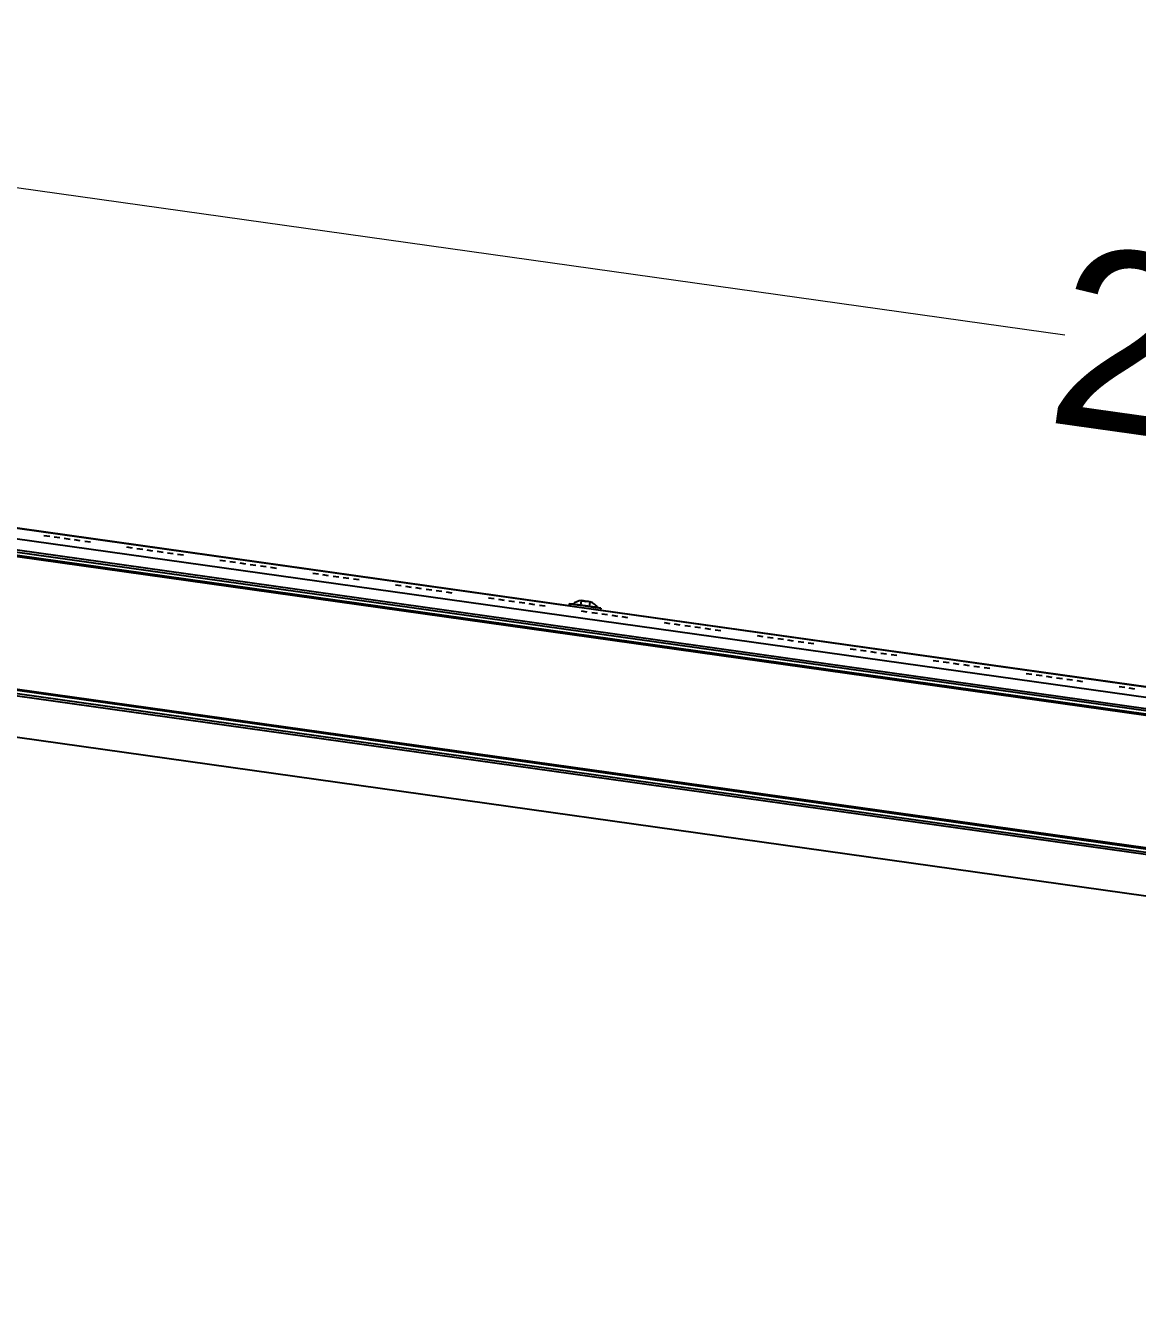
# Model space of a CAD drawing. Header units: millimetres. Extents: x 3109 to 13995, y 24552 to 39949.
# Drawn here: x 4869 to 5485, y 35275 to 35990 of the extents above; entities that cross this region are included whole.
import ezdxf

# ---------------------------------------------------------------- set-up
doc = ezdxf.new("R2010")
doc.units = ezdxf.units.MM
doc.header["$LTSCALE"] = 3
doc.layers.add('DomyÅ›lny', color=7, linetype='Continuous')
doc.styles.get("Standard").update_dxf_attribs({"font": 'arial.ttf'})
doc.dimstyles.new('MATEUSZ', dxfattribs={"dimtxt": 35, "dimasz": 16, "dimexe": 0.18, "dimexo": 0.0625, "dimgap": 0.09, "dimtad": 0, "dimdec": 0, "dimdsep": 46, "dimtxsty": 'Standard', "dimblk": 'DOT', "dimcen": 0.09, "dimse1": 1, "dimse2": 1, "dimadec": 0, "dimazin": 0, "dimtfac": 1, "dimtdec": 0, "dimtofl": 0, "dimtmove": 0, "dimatfit": 3, "dimfxl": 1, "dimtolj": 1, "dimtzin": 0, "dimlwd": 9, "dimlwe": 9, "dimarcsym": 0})

# ---------------------------------------------------------------- blocks, each defined once
blk = doc.blocks.new('_Dot')
at = {"color": 0, "linetype": 'ByBlock', "lineweight": -2}
blk.add_line((-0.5, 0), (-1, 0), dxfattribs=at)
at = {"color": 0, "linetype": 'ByBlock', "const_width": 0.5}
blk.add_lwpolyline([(-0.25, 0, 1), (0.25, 0, 1)], format="xyb", close=True, dxfattribs=at)
blk = doc.blocks.new('*D29')
at = {"color": 0, "lineweight": 9, "transparency": 16777216}
for start, end in [(340.87021, 2.82595), (279.17405, 301.12979)]:
    blk.add_arc((4551.57, 34184.71), 288.86, start, end, dxfattribs=at)
at = {"layer": 'Defpoints', "color": 0, "transparency": 16777216}
for p in [(4394.27, 35681.38), (6612.72, 34401.34), (4551.57, 34184.71), (4721.36, 33951.02), (4638.64, 33356.34)]:
    blk.add_point(p, dxfattribs=at)
at = {"color": 0, "lineweight": 9, "transparency": 16777216, "xscale": 16, "yscale": 16, "zscale": 16}
for p, rotation in [((4838.85, 34214.9), 94.41297339771745), ((4581.77, 33897.43), 187.5870266022825)]:
    blk.add_blockref('_Dot', p, dxfattribs=dict(at, rotation=rotation))
at = {"color": 0, "transparency": 16777216, "insert": (4776.06, 34002.92), "char_height": 100, "attachment_point": 5, "rotation": 51}
blk.add_mtext('\\A1;90°', dxfattribs=at)
blk = doc.blocks.new('*D30')
at = {"color": 0, "lineweight": 9, "transparency": 16777216}
for start, end in [(329.45443, 349.50127), (278.49873, 298.54557)]:
    blk.add_arc((4392.79, 35685.64), 366.91, start, end, dxfattribs=at)
at = {"layer": 'Defpoints', "color": 0, "transparency": 16777216}
for p in [(4469.01, 35674.93), (4401.08, 35606.73), (4583.59, 35372.25), (6672.2, 35365.29), (4637.61, 33356.34)]:
    blk.add_point(p, dxfattribs=at)
at = {"color": 0, "lineweight": 9, "transparency": 16777216, "xscale": 16, "yscale": 16, "zscale": 16}
for p, rotation in [((4756.13, 35634.58), 80.75063463596969), ((4431.14, 35320.75), 187.2493653640306)]:
    blk.add_blockref('_Dot', p, dxfattribs=dict(at, rotation=rotation))
at = {"color": 0, "transparency": 16777216, "insert": (4647.66, 35421.71), "char_height": 100, "attachment_point": 5, "rotation": 44}
blk.add_mtext('\\A1;76°', dxfattribs=at)
blk = doc.blocks.new('*D31')
at = {"color": 0, "lineweight": 9, "transparency": 16777216}
for start, end in [(174.47431, 201.63469), (232.36531, 259.52569)]:
    blk.add_arc((6747.74, 35354.68), 370.53, start, end, dxfattribs=at)
at = {"layer": 'Defpoints', "color": 0, "transparency": 16777216}
for p in [(4469.01, 35674.93), (6672.2, 35365.29), (6737.21, 35279.78), (6404.19, 35215.88), (6465.9, 33349.34)]:
    blk.add_point(p, dxfattribs=at)
at = {"color": 0, "lineweight": 9, "transparency": 16777216, "xscale": 16, "yscale": 16, "zscale": 16}
for p, rotation in [((6380.81, 35406.25), 83.23715371402146), ((6696.17, 34987.75), 350.7628462859789)]:
    blk.add_blockref('_Dot', p, dxfattribs=dict(at, rotation=rotation))
at = {"color": 0, "transparency": 16777216, "insert": (6451.82, 35131.69), "char_height": 100, "attachment_point": 5, "rotation": 307}
blk.add_mtext('\\A1;90°', dxfattribs=at)
blk = doc.blocks.new('*D33')
at = {"color": 0, "lineweight": 9, "transparency": 16777216}
for p, q in [((4297.74, 35979.98), (5445.38, 35818.69)), ((6890.27, 35615.62), (5742.63, 35776.91))]:
    blk.add_line(p, q, dxfattribs=at)
at = {"layer": 'Defpoints', "color": 0, "transparency": 16777216}
for p in [(4255.56, 35794.78), (6906.11, 35613.39), (6879.77, 35425.97)]:
    blk.add_point(p, dxfattribs=at)
at = {"color": 0, "lineweight": 9, "transparency": 16777216, "xscale": 16, "yscale": 16, "zscale": 16}
for p, rotation in [((4281.9, 35982.2), 172.0000000000003), ((6906.11, 35613.39), 352.0000000000002)]:
    blk.add_blockref('_Dot', p, dxfattribs=dict(at, rotation=rotation))
at = {"color": 0, "transparency": 16777216, "insert": (5594, 35797.8), "char_height": 100, "attachment_point": 5, "rotation": 352}
blk.add_mtext('\\A1;2650', dxfattribs=at)
blk = doc.blocks.new('*D34')
at = {"color": 0, "lineweight": 9, "transparency": 16777216}
for p, q in [((4270.17, 32724.1), (5416.74, 32724.1)), ((6863.77, 32724.1), (5717.19, 32724.1))]:
    blk.add_line(p, q, dxfattribs=at)
at = {"layer": 'Defpoints', "color": 0, "transparency": 16777216}
for p in [(4254.17, 35784.88), (6879.77, 35425.97), (6879.77, 32724.1)]:
    blk.add_point(p, dxfattribs=at)
at = {"color": 0, "lineweight": 9, "transparency": 16777216, "xscale": 16, "yscale": 16, "zscale": 16, "rotation": 180}
blk.add_blockref('_Dot', (4254.17, 32724.1), dxfattribs=at)
at = {"color": 0, "lineweight": 9, "transparency": 16777216, "xscale": 16, "yscale": 16, "zscale": 16}
blk.add_blockref('_Dot', (6879.77, 32724.1), dxfattribs=at)
at = {"color": 0, "transparency": 16777216, "insert": (5566.97, 32724.1), "char_height": 100, "attachment_point": 5}
blk.add_mtext('\\A1;2626', dxfattribs=at)
blk = doc.blocks.new('*D36')
at = {"color": 0, "lineweight": 9, "transparency": 16777216}
for p, q in [((4319.69, 32936.73), (5422.43, 32936.73)), ((6825.88, 32936.73), (5723.15, 32936.73))]:
    blk.add_line(p, q, dxfattribs=at)
at = {"layer": 'Defpoints', "color": 0, "transparency": 16777216}
for p in [(4303.69, 35777.81), (6841.88, 35421.2), (6841.88, 32936.73)]:
    blk.add_point(p, dxfattribs=at)
at = {"color": 0, "lineweight": 9, "transparency": 16777216, "xscale": 16, "yscale": 16, "zscale": 16, "rotation": 180}
blk.add_blockref('_Dot', (4303.69, 32936.73), dxfattribs=at)
at = {"color": 0, "lineweight": 9, "transparency": 16777216, "xscale": 16, "yscale": 16, "zscale": 16}
blk.add_blockref('_Dot', (6841.88, 32936.73), dxfattribs=at)
at = {"color": 0, "transparency": 16777216, "insert": (5572.79, 32936.73), "char_height": 100, "attachment_point": 5}
blk.add_mtext('\\A1;2538', dxfattribs=at)

msp = doc.modelspace()

# ---------------------------------------------------------------- linework, layer by layer
at = {"layer": 'DomyÅ›lny'}
for p, q in [((4329.26, 35786.44), (6838.6, 35433.78)), ((6837.78, 35427.94), (4328.44, 35780.61)), ((6757.71, 35433.03), (4405.08, 35763.67)), ((4479.47, 35752.18), (6685.15, 35442.19)), ((4482.73, 35749.22), (6679.49, 35440.49)), ((6678.49, 35441.13), (4483.47, 35749.62)), ((5171.36, 35668.09), (4780.26, 35723.06)), ((4881.84, 35706.76), (4878.68, 35707.21)), ((4887.49, 35705.97), (4884.33, 35706.41)), ((4893.14, 35705.17), (4889.97, 35705.62)), ((4898.78, 35704.38), (4895.62, 35704.82)), ((4904.43, 35703.59), (4901.27, 35704.03)), ((4927.81, 35700.3), (4924.65, 35700.75)), ((4933.46, 35699.51), (4930.29, 35699.95)), ((4939.1, 35698.71), (4935.94, 35699.16)), ((4944.75, 35697.92), (4941.59, 35698.36)), ((4950.4, 35697.13), (4947.23, 35697.57)), ((4956.04, 35696.33), (4952.88, 35696.78)), ((4979.42, 35693.05), (4976.26, 35693.49)), ((4985.07, 35692.25), (4981.91, 35692.7)), ((4990.72, 35691.46), (4987.55, 35691.9)), ((4996.36, 35690.67), (4993.2, 35691.11)), ((5002.01, 35689.87), (4998.85, 35690.32)), ((5007.66, 35689.08), (5004.49, 35689.52)), ((4393.95, 35684.45), (6746.58, 35353.81)), ((5031.03, 35685.79), (5027.87, 35686.24)), ((5036.68, 35685), (5033.52, 35685.44)), ((5042.33, 35684.21), (5039.17, 35684.65)), ((5047.98, 35683.41), (5044.81, 35683.86)), ((5053.62, 35682.62), (5050.46, 35683.06)), ((6672.2, 35365.29), (4469.01, 35674.93)), ((4473.17, 35676.34), (6668.19, 35367.85)), ((6668.94, 35368.25), (4473.43, 35676.81)), ((5077, 35679.33), (5073.84, 35679.78)), ((5082.65, 35678.54), (5079.48, 35678.98)), ((5088.29, 35677.75), (5085.13, 35678.19)), ((5093.94, 35676.95), (5090.78, 35677.4)), ((5099.59, 35676.16), (5096.42, 35676.6)), ((5105.23, 35675.37), (5102.07, 35675.81)), ((5128.61, 35672.08), (5125.45, 35672.52)), ((5134.26, 35671.29), (5131.1, 35671.73)), ((5139.91, 35670.49), (5136.74, 35670.94)), ((5145.55, 35669.7), (5142.39, 35670.14)), ((5151.2, 35668.91), (5148.04, 35669.35)), ((5156.85, 35668.11), (5153.68, 35668.56)), ((5170.25, 35668.25), (5170.42, 35669.44)), ((5176.61, 35668.57), (5176.96, 35671.1)), ((5181.56, 35667.87), (5181.91, 35670.4)), ((5180.23, 35664.83), (5177.06, 35665.27)), ((5185.87, 35664.03), (5182.71, 35664.48)), ((5575.45, 35611.3), (5186.72, 35665.93)), ((5187.75, 35667), (5187.58, 35665.81)), ((5191.52, 35663.24), (5188.36, 35663.68)), ((5197.17, 35662.45), (5194, 35662.89)), ((5202.81, 35661.65), (5199.65, 35662.1)), ((5226.19, 35658.37), (5223.03, 35658.81)), ((5231.84, 35657.57), (5228.68, 35658.02)), ((5237.49, 35656.78), (5234.32, 35657.22)), ((5243.13, 35655.99), (5239.97, 35656.43)), ((5248.78, 35655.19), (5245.62, 35655.64)), ((5254.43, 35654.4), (5251.26, 35654.84)), ((5277.8, 35651.11), (5274.64, 35651.56)), ((5283.45, 35650.32), (5280.29, 35650.76)), ((5289.1, 35649.53), (5285.93, 35649.97)), ((5294.74, 35648.73), (5291.58, 35649.18)), ((5300.39, 35647.94), (5297.23, 35648.38)), ((5306.04, 35647.14), (5302.88, 35647.59)), ((5329.42, 35643.86), (5326.25, 35644.3)), ((5335.06, 35643.07), (5331.9, 35643.51)), ((5340.71, 35642.27), (5337.55, 35642.72)), ((5346.36, 35641.48), (5343.19, 35641.92)), ((5352, 35640.68), (5348.84, 35641.13)), ((5375.38, 35637.4), (5372.22, 35637.84)), ((5381.03, 35636.61), (5377.87, 35637.05)), ((5386.68, 35635.81), (5383.51, 35636.26)), ((5392.32, 35635.02), (5389.16, 35635.46)), ((5397.97, 35634.22), (5394.81, 35634.67)), ((5403.62, 35633.43), (5400.45, 35633.88)), ((5427, 35630.15), (5423.83, 35630.59)), ((5432.64, 35629.35), (5429.48, 35629.8)), ((5438.29, 35628.56), (5435.13, 35629)), ((5443.94, 35627.76), (5440.77, 35628.21)), ((5449.58, 35626.97), (5446.42, 35627.42)), ((5455.23, 35626.18), (5452.07, 35626.62)), ((5544.78, 35499.48), (4660.59, 35623.75)), ((5478.61, 35622.89), (5475.44, 35623.34)), ((5484.25, 35622.1), (5481.09, 35622.54))]:
    msp.add_line(p, q, dxfattribs=at)
for points in [[(5187.75, 35667, 0), (5187.75, 35667, 0), (5187.75, 35667, 0), (5187.75, 35667, 0), (5187.75, 35667, 0), (5187.75, 35667, 0), (5187.75, 35667, 0), (5187.75, 35667, 0), (5187.75, 35667, 0), (5187.75, 35667, 0), (5187.74, 35667, 0), (5187.74, 35667, 0), (5187.72, 35667, 0), (5187.64, 35667.02, 0), (5187.29, 35667.06, 0), (5185.85, 35667.27, 0), (5175.26, 35668.76, 0), (5170.42, 35669.44, 0), (5170.42, 35669.44, 0), (5170.42, 35669.44, 0), (5170.42, 35669.44, 0), (5170.42, 35669.44, 0), (5170.42, 35669.44, 0), (5170.42, 35669.44, 0), (5170.42, 35669.44, 0), (5170.42, 35669.44, 0), (5170.42, 35669.44, 0), (5170.42, 35669.44, 0), (5170.42, 35669.44, 0), (5170.42, 35669.44, 0), (5170.42, 35669.44, 0), (5170.42, 35669.44, 0), (5170.42, 35669.44, 0), (5170.42, 35669.44, 0), (5170.42, 35669.44, 0), (5170.44, 35669.43, 0), (5170.52, 35669.42, 0), (5170.87, 35669.37, 0), (5174.58, 35668.85, 0)], [(5186.01, 35667.24, 0), (5186.01, 35667.24, 0), (5186.01, 35667.24, 0), (5186.01, 35667.24, 0), (5186.01, 35667.24, 0), (5186.01, 35667.24, 0), (5186.01, 35667.24, 0), (5186.01, 35667.24, 0), (5186.01, 35667.24, 0), (5186.01, 35667.24, 0), (5186.01, 35667.24, 0), (5186.01, 35667.24, 0), (5186, 35667.25, 0), (5185.96, 35667.25, 0), (5185.81, 35667.27, 0), (5185.16, 35667.36, 0), (5172.15, 35669.19, 0)], [(5174.69, 35668.84, 0), (5177.85, 35668.39, 0)], [(5176.96, 35671.1, 0), (5177.59, 35671.1, 0), (5178.22, 35671.04, 0), (5178.83, 35670.92, 0), (5179.44, 35670.75, 0)], [(5179.44, 35670.75, 0), (5178.83, 35670.92, 0), (5178.22, 35671.04, 0), (5177.59, 35671.1, 0), (5176.96, 35671.1, 0)], [(5177.85, 35668.39, 0), (5180.34, 35668.04, 0)], [(5181.91, 35670.4, 0), (5181.31, 35670.57, 0), (5180.69, 35670.69, 0), (5180.07, 35670.75, 0), (5179.44, 35670.75, 0)], [(5180.34, 35668.04, 0), (5183.5, 35667.6, 0)], [(5183.5, 35667.6, 0), (5186.01, 35667.24, 0)], [(5184.29, 35667.49, 0), (5187.75, 35667, 0)]]:
    msp.add_polyline3d(points, dxfattribs=at)
for start, end in [(96.98823, 128.39718), (35.60282, 67.01177)]:
    msp.add_arc((5178.15, 35661.62), 9.67, start, end, dxfattribs=at)

# ---------------------------------------------------------------- dimensions: what is measured, and where the dimension line sits
dim = msp.add_aligned_dim(p1=(4255.56, 35794.78), p2=(6879.77, 35425.97), distance=189.27, dimstyle='MATEUSZ', override={"dimtxt": 100})
dim.commit()
dim.dimension.update_dxf_attribs({"geometry": '*D33', "text_midpoint": (5594, 35797.8)})
for base, p1, p2, picture, middle in [((6879.77, 32724.1), (4254.17, 35784.88), (6879.77, 35425.97), '*D34', (5566.97, 32724.1)), ((6841.88, 32936.73), (4303.69, 35777.81), (6841.88, 35421.2), '*D36', (5572.79, 32936.73))]:
    dim = msp.add_linear_dim(base=base, p1=p1, p2=p2, dimstyle='MATEUSZ', override={"dimtxt": 100})
    dim.commit()
    dim.dimension.update_dxf_attribs({"geometry": picture, "text_midpoint": middle})
for base, line1, line2, picture, middle in [((4721.36, 33951.02), ((4638.64, 33356.34), (4394.27, 35681.38)), ((4551.57, 34184.71), (6612.72, 34401.34)), '*D29', (4776.06, 34002.92)), ((4583.59, 35372.25), ((6672.2, 35365.29), (4469.01, 35674.93)), ((4401.08, 35606.73), (4637.61, 33356.34)), '*D30', (4647.66, 35421.71)), ((6404.19, 35215.88), ((6465.9, 33349.34), (6737.21, 35279.78)), ((6672.2, 35365.29), (4469.01, 35674.93)), '*D31', (6451.82, 35131.69))]:
    dim = msp.add_angular_dim_2l(base=base, line1=line1, line2=line2, dimstyle='MATEUSZ', override={"dimtxt": 100})
    dim.commit()
    dim.dimension.update_dxf_attribs({"geometry": picture, "text_midpoint": middle})

doc.saveas('drawing.dxf')
